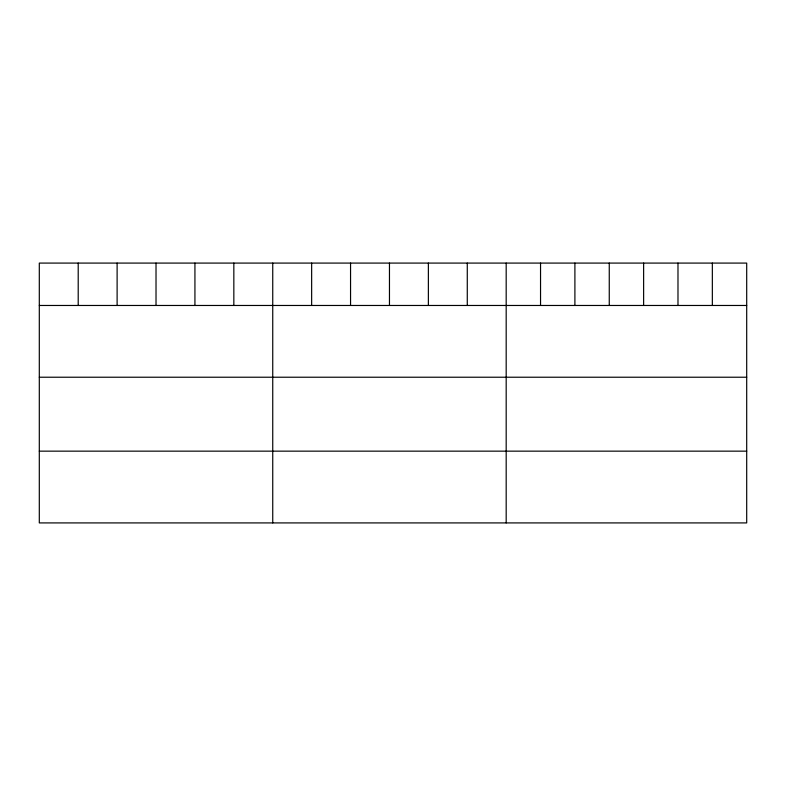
<?xml version="1.0" encoding="UTF-8"?>
<svg xmlns="http://www.w3.org/2000/svg" width="786" height="786" viewBox="0 0 786 786"><rect width="100%" height="100%" fill="white"/><g stroke="black" fill="none" stroke-linecap="round" stroke-linejoin="round"><path stroke-width="1.18" d="M746.7 305.469L746.7 522.916L39.3 522.916L39.3 263.084L746.7 263.084L746.7 305.469L39.3 305.469M39.3 377.221L746.7 377.221M39.3 451.154L746.7 451.154M712.342 263.084L712.342 305.469M677.984 263.084L677.984 305.469M643.626 263.084L643.626 305.469M609.258 263.084L609.258 305.469M574.9 263.084L574.9 305.469M540.542 263.084L540.542 305.469M506.184 263.084L506.184 522.916M467.277 263.084L467.277 305.469M428.37 263.084L428.37 305.469M389.463 263.084L389.463 305.469M350.556 263.084L350.556 305.469M311.649 263.084L311.649 305.469M272.742 263.084L272.742 522.916M233.835 263.084L233.835 305.469M194.928 263.084L194.928 305.469M156.021 263.084L156.021 305.469M117.114 263.084L117.114 305.469M78.207 263.084L78.207 305.469"/></g></svg>
